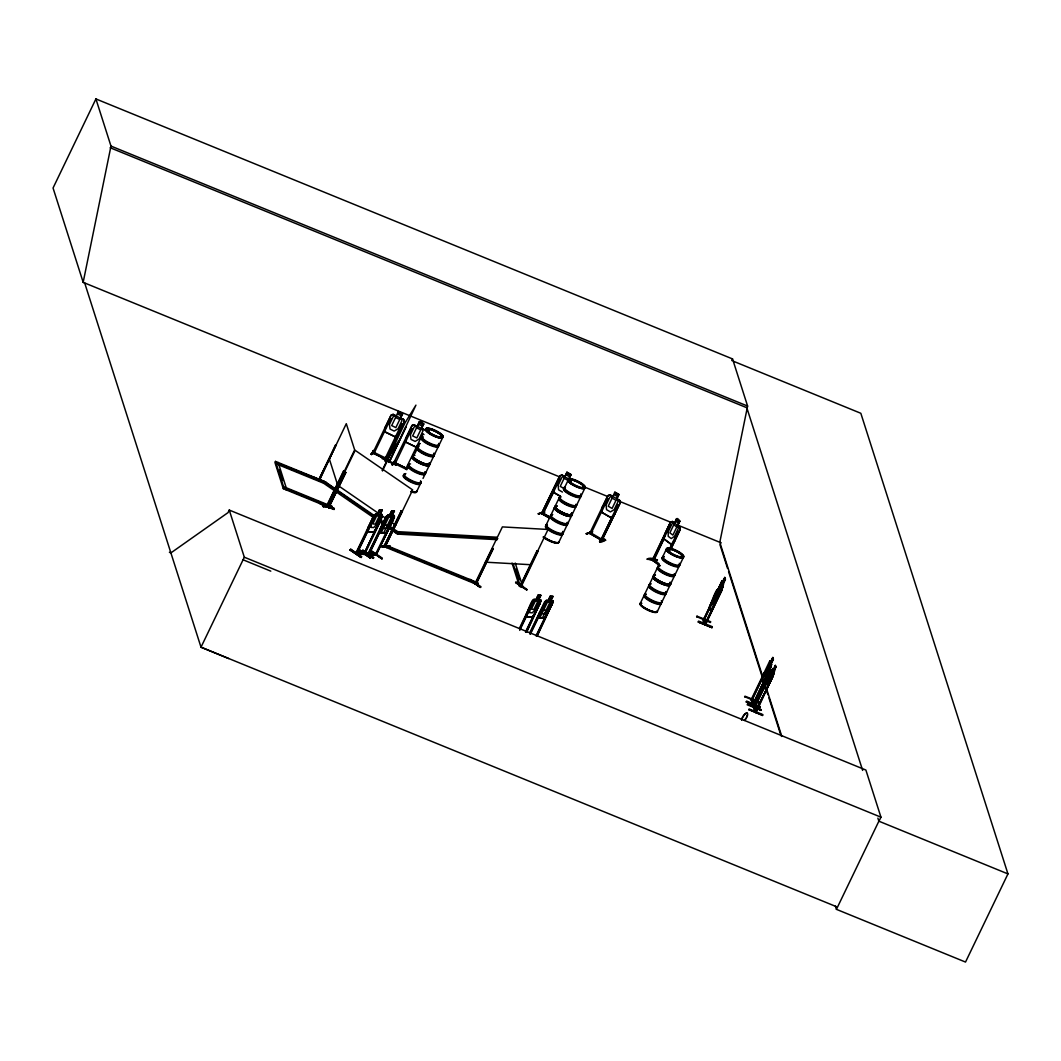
<?xml version="1.0" encoding="UTF-8"?>
<svg xmlns="http://www.w3.org/2000/svg" width="1061" height="1061" viewBox="0 0 1061 1061"><rect width="100%" height="100%" fill="white"/><g stroke="black" fill="none" stroke-linecap="round" stroke-linejoin="round"><path stroke-width="1.5" d="M389.254 462.145L406.098 426.774M387.915 458.1L387.53 457.119L387.915 458.1L385.992 461.442M327.464 505.036L327.995 504.917M327.173 504.93L327.929 504.89M428.816 431.124L426.973 430.66M428.299 430.62L427.132 430.063L427.411 431.005M429.055 431.535L427.543 431.217M441.535 436.323L440.487 436.098L441.84 436.628M441.893 436.084L441.243 435.899M440.885 436.098L441.575 436.283M441.986 436.774L440.792 436.018M570.341 481.734L569.412 481.283M571.229 481.827L569.624 481.415M583.55 487.132C584.425 486.415 582.94 486.177 583.271 487.012M583.126 487.052L583.882 486.959M668.642 550.407L669.438 551.083L668.35 549.969M669.398 550.778L668.616 550.964M668.735 551.163L669.743 551.123M681.6 556.176L682.594 555.991L681.918 555.579M681.719 556.097L682.17 556.097M682.687 556.654L681.825 556.468M605.619 540.142C593.059 546.853 604.412 535.354 604.889 539.824L605.592 540.221L599.584 541.375L599.942 540.646M703.271 619.664C706.838 617.409 700.764 620.884 704.279 622.714M704.663 619.067L703.801 618.338L704.597 619.027M704.69 624.372L723.111 586.614L704.862 624.531C703.204 621.534 707.78 623.709 705.127 623.059L703.907 619.239L705.605 623.258M751.36 700.074L752.063 700.326L751.201 699.597L769.411 661.719L770.326 660.685L770.671 661.785M752.395 698.496L752.063 700.287L762.541 678.244M752.66 704L753.456 704.69L770.299 669.385L769.676 668.748L752.872 704.504L771.122 666.587L771.188 663.39M753.827 707.886C753.801 704.491 756.228 707.912 753.986 707.992L770.817 672.289M753.456 704.65L753.416 703.125M754.331 706.255L754.994 706.454M755.976 712.607L755.114 711.865L772.687 676.852L755.976 712.607L753.721 707.501M371.363 523.869L371.098 527.41L373.724 527.556L376.801 524.174L380.7 516.07L379.984 514.545L382.079 510.208M529.956 609.133L529.691 612.674L532.317 612.82L535.394 609.425L539.293 601.335L538.577 599.81L540.831 595.327L538.696 599.889M334.082 509.134L320.316 503.723L320.674 502.994L334.348 508.59L320.449 503.882M320.674 503.033L334.321 508.643L334.096 509.519L320.409 504.002M698.377 622.025L712.037 627.661L698.35 622.104M760.047 707.249L746.374 702.05L760.034 707.66L760.299 706.653L746.626 701.069L746.374 702.05M762.58 715.154L748.894 709.57M381.284 546.322L389.984 546.176L381.284 546.322L390.223 547.277M657.78 566.136L657.926 567.038M398.366 411.695L402.57 413.697L400.461 418.074L403.591 419.374L404.427 421.668L398.803 433.365L395.196 436.933L384.692 431.814L385.382 426.827M406.376 437.119L405.647 442.145L416.177 447.225L419.785 443.657M601.494 512.264L602.277 507.211L601.494 512.264L611.282 517.874L614.783 514.373M554.492 487.423L553.656 492.344L560.526 496.256M763.164 678.072L719.796 542.29L747.607 406.071L732.541 358.923L95.914 98.938L110.981 146.086L83.169 282.306L84.668 282.929L201.006 647.197L228.725 658.563M359.427 549.797L370.289 557.967L359.029 550.513L359.387 549.784L370.196 557.264L369.812 557.94M371.138 551.296L382.292 558.829L370.979 551.388L371.323 550.646L382.199 558.099L381.814 558.815L370.979 551.388M526.972 589.956L515.646 582.582L515.991 581.839L526.866 589.332M674.557 541.083L671.374 544.572L663.775 538.908L664.862 533.855L670.459 522.224L672.342 521.455C676.891 527.688 674.305 512.795 679.862 521.163L677.78 525.5L679.876 527.065L680.273 529.439L670.738 549.678M665.075 533.922L664.04 538.842L671.48 544.373L674.571 540.991M377.451 514.333L375.514 514.147L373.79 515.619L368.18 527.277L367.186 531.72L368.286 527.251M526.893 612.621C522.251 627.993 530.858 598.351 534.121 599.412L536.057 599.598L538.02 595.168L540.831 595.327M719.438 592.9L718.841 595.009L719.066 591.839M379.268 532.622L380.395 528.259L379.387 532.702L385.899 533.007L388.83 528.736L385.899 533.007M547.423 613.987L544.492 618.271L537.98 617.966L538.988 613.523M537.98 617.966L539.094 613.497M723.058 586.627L723.337 583.47L725.419 579.134L724.756 577.463L718.416 589.385M770.923 666.533L771.679 664.491M773.442 674.451L774.053 672.342L773.602 674.504M318.486 480.195L335.979 445.103L319.613 479.943M319.613 479.028L319.321 479.386M327.425 506.521L354.653 449.864L346.297 423.684L319.096 480.447M765.777 670.711L764.358 674.995L764.835 676.494L773.429 659.106L771.254 663.536M768.297 678.629L766.891 682.899L767.368 684.398L775.803 666.958L774.198 672.395M703.973 620.314L711.706 604.147M753.376 704.65L751.957 699.942M754.504 708.191L765.777 684.677M720.074 588.444L720.565 587.449L720.048 588.444M710.87 610.354C716.573 598.603 710.114 618.125 709.544 606.521C711.255 603.948 716.626 585.738 718.35 590.155M717.05 590.075L709.544 606.521M713.894 598.192L722.316 580.712L722.674 581.799M714.04 598.245L715.525 594.637M395.806 465.063L382.093 458.564L382.451 457.835M396.071 464.519L395.726 465.209M95.914 98.938L53.05 188.009L83.196 282.372L560.248 477.132M879.529 820.14L880.948 817.182L865.882 770.034L229.256 510.062L228.022 512.622L170.901 552.9L169.402 552.29M374.241 516.614L323.751 481.124L275.489 461.416L274.958 462.516L283.314 488.697L331.589 508.405L332.12 507.304L331.814 506.349L286.205 487.728M277.611 463.604L278.141 462.49L286.51 488.683L285.979 489.784L284.998 486.694M229.256 510.062L244.322 557.211L201.006 647.197L836.108 906.545M283.314 488.697L283.844 487.596L275.489 461.416M335.501 444.917L318.565 480.567L319.825 479.532M323.751 481.124L323.525 483.179L373.711 517.715M374.56 515.779L325.727 482.171L325.196 483.272L333.326 488.869M325.899 482.291L312.226 476.734L325.661 482.782M327.12 506.468L322.783 506.283L323.38 506.72C323.592 504.068 333.353 505.765 331.868 507.158L331.271 506.747M326.616 505.898L343.711 470.646L344.348 471.283L343.711 470.646M343.87 471.097L326.894 506.349M327.305 506.177L344.188 470.832M328.393 505.659L327.61 507.078L344.852 471.76M327.663 507.078L355.17 450.341L412.676 489.917L385.209 546.667L385.103 544.678M328.273 505.792C330.011 505.58 329.586 508.856 328.048 507.105L328.088 505.659M328.976 507.768L329.122 506.362M328.791 507.622L345.833 472.437L328.685 507.755M371.602 454.32L373.87 450.461L371.615 454.559L370.965 454.121M370.859 454.188L373.87 450.461M371.615 454.559L371.841 453.829M389.719 417.636L390.886 418.352L373.923 453.604C376.801 452.039 371.483 450.448 372.809 453.113L391.005 415.156L393.167 414.294L396.297 416.005M372.822 453.1L373.419 451.615M374.056 453.684L374.48 452.105L373.167 451.654M400.7 417.968L402.782 413.631L398.313 411.443L396.284 416.031L393.352 416.389L389.453 424.493L390.024 429.055L394.188 431.084L398.1 428.71L402 420.607L400.461 418.074M403.074 424.135L401.774 423.657L384.931 459.015C385.833 454.4 387.132 462.079 386.602 458.007L385.355 457.45M386.005 461.562L385.249 461.203L387.597 457.225M404.254 421.668L385.992 459.506M382.185 470.421L405.13 422.702L415.939 405.13L389.042 462.344M382.49 470.951L395.461 444.055M388.936 462.384L405.925 427.079M349.997 549.983L350.82 549.306L361.602 556.72L361.244 557.463L349.997 549.983L361.244 557.463M350.793 549.306L350.448 549.916L360.82 557.357M391.814 464.519L394.864 460.806L392.57 464.89L391.814 464.519L392.57 464.652M392.57 464.89L392.809 464.174M411.973 425.488L414.135 424.639L411.973 425.488L393.512 463.272L394.188 461.867L395.647 462.729M406.509 437.212L412.092 425.62M394.122 461.986L395.342 462.609L395.024 464.015L411.92 428.564M356.947 552.304L357.026 553.961L355.634 553.563L373.79 515.619M424.559 429.705L421.641 428.339L423.75 423.962C416.456 415.885 420.262 430.554 414.122 424.665M419.36 421.999L417.252 426.376L414.307 426.734L410.421 434.824L410.978 439.387L415.156 441.416L419.068 439.042L422.968 430.938L421.416 428.405L423.525 424.029M373.101 518.617L356.125 553.922L373.87 518.657L372.729 518.365L373.499 518.405M355.634 553.563C358.233 553.391 355.501 551.614 357.491 552.675M356.92 553.948L375.262 515.765L377.358 514.399L379.427 509.917L382.239 510.076L380.103 514.625M377.477 514.479L379.546 509.996M362.835 550.221L362 550.924L373.313 558.378L373.671 557.648L362.809 550.221L373.644 557.648M356.271 553.922L364.546 554.426L381.483 519.094L380.342 518.789L363.843 554.372L382.331 516.203L382.066 514.519L380.262 514.492M364.533 554.372L365.223 553.073L363.87 552.701L365.103 553.099M422.808 433.869L405.634 469.174L406.31 467.782L407.689 468.445M414.851 453.577L419.732 443.405M375.926 555.261L393.459 519.956L392.318 519.665L375.236 554.863L375.819 555.248L394.427 517.105L394.294 515.513L387.689 515.261L386.005 516.601L367.703 554.532C370.037 552.41 367.557 553.603 375.7 554.001M380.62 528.325L386.177 516.747L387.795 515.354M368.936 554.837L385.912 519.572L385.143 519.532L368.087 554.797L369.056 554.876L369.268 553.298M385.912 519.572L368.233 554.823L376.509 555.248M381.178 532.702L391.721 510.951L389.506 515.208L387.835 515.208M383.764 532.834L394.374 511.004C389.188 518.444 394.626 512.914 394.307 517.145L375.873 555.221M375.262 554.916L375.939 553.563L377.106 553.935M375.634 555.182L377.132 553.961L376.337 553.935M384.626 544.558L384.016 545.845L385.103 546.587L402.371 511.349L401.39 510.673L384.188 545.991M384.811 544.704C386.695 544.094 386.071 548.139 384.414 545.938L401.39 510.673M386.164 546.627L386.695 545.526L477.914 582.781L478.219 583.736L477.689 584.836L386.469 547.582L386.164 546.627L398.326 551.587M386.469 547.582L386.695 545.526M395.421 532.662L395.952 531.561L497.344 537.237M389.612 546.892L389.984 546.176M416.535 491.893L420.275 484.081M423.021 478.405L424.957 474.347M425.766 472.729L429.519 464.917M429.877 464.161L433.617 456.349M434.4 454.718L438.299 446.615M439.108 444.997L442.861 437.185A9.483 2.401 25.7 0 0 431.204 429.161A9.483 2.401 25.7 0 0 429.015 432.729A9.483 2.401 25.7 0 0 442.875 437.185M388.631 527.993L397.517 534.107L398.047 532.993L497.808 538.59M469.811 579.823L469.771 580.009M474.983 583.537L475.858 583.643L474.983 583.537L502.383 526.906L548.06 529.466L521.402 584.876L519.93 586.11L521.893 585.168L521.203 584.783M476.27 583.961L493.206 548.63L492.437 548.59L475.381 583.855L476.973 582.648L476.283 582.264M475.951 583.643L493.206 548.63M480.62 587.436L472.41 581.773L480.142 587.409L480.965 586.706L470.036 579.333M538.152 513.803L544.691 512.012L538.259 513.749M538.855 514.214L539.174 513.458M550.115 518.312L541.574 513.59L559.876 475.739L562.012 474.943L564.837 476.575L566.919 472.238L571.07 474.625L568.975 478.962M541.495 513.511L559.876 475.739M541.826 513.524L542.304 512.171M543.524 513.033C543.723 516.641 541.309 510.062 543.577 512.901M542.609 514.174L559.929 478.922L558.789 478.272M542.768 514.24L554.28 490.686M566.985 472.463L564.837 476.813L562.065 477.065L558.179 485.156L558.577 489.824L562.449 492.065M546.269 524.704L550.168 516.601M550.964 514.983L554.704 507.171M555.075 506.415L558.829 498.604M570.858 474.691L568.709 479.041L561.932 475.142L559.996 475.885M515.222 563.046L522.662 586.309L522.131 587.409L519.466 586.322L519.996 585.221L513.06 563.51M536.985 550.858L520.009 586.123L521.283 586.454L538.126 551.15L536.985 550.858L538.126 551.15M537.357 551.11L520.301 586.375L520.672 584.797M558.723 542.463L562.463 534.638M563.245 533.02L567.144 524.916M567.94 523.298L571.707 515.487M572.065 514.731L575.805 506.919M576.587 505.288L580.486 497.185M581.295 495.567L585.049 487.755A9.483 2.401 25.7 0 0 573.391 479.731A9.483 2.401 25.7 0 0 571.203 483.285A9.483 2.401 25.7 0 0 585.062 487.755M519.306 628.603L532.503 600.964L534.121 599.412M519.678 628.855L531.694 603.881L532.463 603.921L531.694 603.881M520.076 628.642L532.091 603.669M519.744 630.367L533.855 601.03L535.951 599.664M536.07 599.744L538.166 595.407M525.5 631.971L538.935 604.054L539.704 604.094L526.654 632.263M525.871 632.223L540.805 601.375L540.659 599.783L538.855 599.757M526.269 632.011L540.805 601.375M529.93 632.462L544.598 601.866L546.309 600.38L552.887 600.765L553.02 602.356L536.839 635.818M539.213 613.576L546.309 600.38M530.301 632.714L543.736 604.797L544.505 604.836L530.367 634.226M529.983 633.961L544.505 604.836M552.768 600.911L550.831 600.818L553.086 596.335L550.195 596.123L548.219 600.553L546.402 600.606M539.77 617.966L550.314 596.216M542.357 618.086L552.808 596.401L550.327 596.362M536.07 635.778L550.911 604.929L551.68 604.969L537.211 636.083M536.442 636.043L551.296 605.181L552.065 605.221M586.163 533.71L592.529 531.813L586.163 533.71L586.879 533.869M586.879 534.107L587.104 533.391M590.049 532.065L591.176 532.741C591.441 536.707 591.11 529.015 589.651 533.524L607.82 495.593L609.956 494.784L612.741 496.429M602.369 507.291L607.993 495.712L609.942 494.97M592.184 532.556L591.481 532.145L592.502 531.8M616.759 498.869L619.054 494.466L614.823 492.092L612.807 496.654L610.022 496.906L606.123 505.009L606.547 509.678L610.433 511.906L614.186 509.625L618.086 501.521L616.693 498.882L618.788 494.545L614.889 492.317M612.356 516.336L600.937 539.983L618.019 504.585M601.216 539.916C601.852 536.76 603.842 540.487 602.171 540.473M616.905 498.816L619.664 500.341L620.393 502.715L601.826 540.5L602.953 539.293M601.852 540.487L620.234 502.702M731.745 360.581L732.541 358.923M647.528 559.426C647.794 556.587 658.47 559.426 657.13 560.646L646.971 559.014L657.462 559.89M670.459 522.224L652.263 560.155L653.218 558.842M669.571 524.863L670.459 525.527L669.571 524.863L652.595 560.128L659.982 565.619M653.881 559.545L652.953 560.659L654.239 559.571L653.152 560.752L670.128 525.487M664.093 538.749L653.616 560.858M676.626 518.763L674.478 523.312L672.157 523.55L668.258 531.641L668.218 536.322L671.228 538.564L674.517 536.296L678.417 528.206L677.502 525.553L679.862 521.163M640.234 603.457L644 595.645M644.783 594.014L648.682 585.911M649.478 584.293L653.218 576.481M653.589 575.725L657.343 567.914M662.833 556.561L666.573 548.749M669.518 548.975L678.006 531.349L679.226 532.052L678.006 531.349M670.552 547.556L672.674 543.139M670.406 549.638L680.167 529.426L679.876 527.065M657.236 611.773L660.976 603.948M661.759 602.316L665.658 594.226M666.454 592.608L670.22 584.797M670.579 584.041L674.319 576.216M675.101 574.598L679 566.494M679.809 564.876L683.563 557.065A9.483 2.401 25.7 0 0 671.905 549.028A9.483 2.401 25.7 0 0 669.716 552.595A9.483 2.401 25.7 0 0 683.576 557.065M696.613 616.613L710.366 622.515L710.724 621.773L697.024 616.176M696.692 616.918L697.037 616.189M703.297 620.009L721.56 581.799M703.47 620.168L712.647 601.017M720.419 584.85L713.576 599.133L712.196 603.43L712.713 604.942L718.562 594.2L722.395 584.956L721.918 583.444L717.475 591.043M704.756 622.9L703.788 619.863L711.56 603.696M718.31 590.354C721.48 581.189 722.077 588.616 718.827 591.866M722.766 582.065L724.902 577.529M718.761 593.855L725.419 579.134M705.936 623.391L705.34 624.332M722.289 589.412L705.34 624.717L722.289 589.412L721.679 588.775M744.61 696.626L758.376 702.488L758.734 701.745L745.008 696.188L744.703 696.891M747.554 704.066L760.909 710.393L761.254 709.663L747.541 704.093L747.223 704.809L760.949 710.233M751.307 699.981L752.09 698.854M751.48 700.141L772.766 657.435L773.336 659.199L772.912 657.502M770.777 662.037L772.859 657.701M771.122 666.587L763.111 681.944L765.498 678.165M770.153 668.947L753.177 704.146M766.374 681.295L772.846 668.589L773.204 669.69M754 708.045L775.286 665.353L775.87 667.117M767.183 681.746L768.602 678.801M758.376 702.488L758.721 701.745M772.687 676.852L755.392 712.408L773.641 674.504L768.031 686.149M733.27 361.191L860.829 413.286L1007.95 873.906L965.523 962.062L836.439 909.343L878.866 821.187L877.885 818.124M374.573 452.649L385.17 457.808M403.565 419.413L404.427 421.668M384.666 458.843L385.554 457.715M385.249 461.203L387.57 457.132M410.62 428.087L411.854 428.684M392.437 464.705L394.506 461.31M423.75 423.962L419.254 421.814M405.634 469.174L406.947 469.625L372.69 453.007M389.666 461.058L389.148 460.461L388.671 461.774M715.101 601.972L717.501 598.192M767.885 686.016L765.631 689.849L768.031 686.069M388.154 457.967L398.963 440.381M373.79 532.091L376.615 527.741L373.79 532.091L367.066 531.641M361.576 556.72L350.727 549.359M721.4 581.852L722.461 580.765M769.557 661.892L770.472 660.738M771.931 669.743L773.005 668.655M717.037 590.181L718.125 589.107M369.652 553.617L368.697 553.51M614.664 514.267L611.202 517.688L601.6 512.198M398.684 433.233L395.156 436.734L384.864 431.721L385.567 426.84L391.124 415.275L393.167 414.48M419.652 443.564L416.124 447.066L405.832 442.052M647.489 559.24L657.157 560.407M332.199 506.402L331.364 506.681M538.855 513.975L544.691 512.012M543.736 512.291L544.333 512.755M592.131 532.37L586.746 533.922M373.976 515.765L375.607 514.373M389.533 515.354L387.451 516.734L383.551 524.837L383.273 528.365L385.859 528.497L388.91 525.089L392.809 516.986L392.119 515.474M548.126 600.619L546.044 601.998L542.144 610.088L541.866 613.629L544.452 613.749L547.503 610.354L551.402 602.25L550.712 600.738M426.429 430.249L427.464 430.037M441.814 436.111L441.058 435.739M569.386 480.593L570.036 480.739M569.439 480.858L570.646 481.057M583.895 487.185L583.099 486.601M373.247 558.285L362.464 550.831L373.313 558.378M670.645 522.37L672.316 521.641M751.201 699.597L752.859 704.451L753.482 703.218M754.066 703.416L751.917 699.226L753.615 703.231M609.889 494.811L619.611 500.368L620.393 502.715M606.72 498.113L607.873 498.776L590.712 534.094M618.987 505.288L617.834 504.638M591.468 533.192L601.176 538.908M601.667 538.55L602.476 539.2M599.81 541.389L605.115 539.837M566.919 472.238L571.07 474.625M554.28 487.37L553.484 492.437L560.5 496.429M363.406 554.014L364.613 552.768M428.803 430.952L428.047 430.753M428.949 431.403L426.668 430.66M569.028 480.646L569.89 480.978M570.858 481.813L570.553 481.8M667.541 549.956L667.926 550.765M681.242 555.884L681.494 555.898M394.493 511.084L391.602 510.871L394.321 511.216M388.83 516.8L391.416 516.919M384.944 524.903L387.53 525.023M379.4 532.476L385.78 532.781M547.436 602.064L550.022 602.184M543.537 610.155L546.123 610.287M537.861 617.873L544.492 618.125L553.02 602.356M330.475 506.853L322.862 506.256M323.38 506.72L330.501 507.078M385.528 519.32L385.143 519.532M393.459 519.956L392.318 519.665M492.834 548.378L492.437 548.59M381.111 546.455L389.811 546.906M381.708 546.747L387.398 547.131M376.085 554.266L369.095 553.67M370.302 554.664L376.111 554.969M475.686 582.237L476.575 582.356M476.243 583.895L475.62 583.895M521.19 586.481L520.54 586.415M544.134 604.584L543.736 604.797M325.727 482.171L278.446 463.445L277.916 464.559L323.525 483.179L324.056 482.079L311.881 477.092M379.453 510.062L382.358 510.155M375.488 514.293L382.185 514.598M381.483 519.094L380.342 518.789M367.212 531.508L373.79 531.946M397.517 534.107L497.277 539.691M357.955 553.749L364.082 554.067M485.407 562.171L531.097 564.731M540.951 595.407L538.02 595.168M534.081 599.558L540.659 599.783M540.089 604.346L538.935 604.054M525.805 616.759L532.383 617.21L535.328 613.086L532.383 617.356L525.659 616.905M672.342 521.455L679.756 527.171M368.578 554.545L369.029 554.837M681.759 555.924L682.541 556.415M363.817 554.333L382.331 516.203M590.234 532.012L589.677 533.312L600.911 539.77M426.946 430.209L428.06 430.793M428.034 431.283L428.458 430.487M569.134 480.779L570.115 481.137M583.762 487.079L582.94 486.707M427.61 430.037L428.326 430.368M668.311 549.916L669.027 550.235M315.873 479.041L319.003 480.368M320.316 480.845L324.268 482.463M110.981 146.086L747.607 406.071M110.185 147.744L746.811 407.729L862.646 770.419M584.797 487.158L607.807 496.561M618.536 500.938L670.698 522.237M676.838 524.744L721.294 542.9M283.698 466.084L288.26 467.941M291.298 469.187L298.897 472.291M301.934 473.538L306.496 475.394M309.533 476.641L321.695 481.601M771.944 669.624L753.787 707.581C755.207 715.777 757.077 709.385 755.657 710.95L754.451 707.13L756.135 711.135M283.844 487.596L332.12 507.304M287.186 489.439L325.196 504.97M519.996 585.221L522.662 586.309M387 546.481L478.219 583.736M402.888 553.457L408.976 555.937M413.525 557.807L419.612 560.288M422.649 561.521L427.212 563.391M433.299 565.871L437.861 567.741M440.899 568.975L448.498 572.078M451.535 573.325L474.347 582.635M746.268 701.812L760.047 707.634M244.322 557.211L880.948 817.182M878.866 821.187L1007.95 873.906M243.088 559.784L270.794 571.15M406.615 467.901L407.464 468.511M570.022 480.699L571.004 481.309M667.117 550.235L668.589 551.243M393.154 414.506L403.445 419.519M414.108 424.851L424.427 429.824M422.742 433.989L423.976 434.586M372.782 450.845L373.538 451.217M372.756 452.888L386.111 459.4M427.623 430.554L428.976 431.296M602.011 540.553L589.677 533.511M599.584 541.375L600.287 541.786M550.553 517.397L543.338 513.391L550.367 517.45M541.627 513.577L549.916 518.365M552.887 600.765L552.9 602.409M515.646 582.582L526.641 589.916M344.56 471.747L345.833 472.437M401.098 510.659L402.066 511.336M470.673 580.884L480.222 587.317M327.584 507.012L328.857 507.688M338.194 485.593L378.326 513.219M380.992 515.049L386.35 518.736M391.695 522.423L395.713 525.182M379.984 519.519L384.042 522.317M389.48 526.044L397.61 531.654M379.666 520.354L383.737 523.153M389.162 526.893L398.047 532.993M338.751 492.609L341.47 494.479M349.613 500.076L353.671 502.874M360.461 507.543L364.533 510.341M369.957 514.081L374.029 516.879M379.135 521.455L383.207 524.253M359.175 550.341L370.289 557.967M676.56 518.962L679.69 521.23M652.754 558.736L653.616 559.386M653.695 559.903L659.146 563.749M652.263 560.089L659.65 565.579M720.446 585.818L721.069 587.595M720.631 588.046L720.286 587.065L719.928 589.492M717.965 589.041L719.358 593.019M709.623 606.415L711.016 610.407M775.445 665.406L775.949 667.024M772.448 658.629L772.063 661.043L771.758 660.075M770.326 660.685L771.599 664.61M772.846 668.589L774.119 672.528M764.172 681.228L765.684 685.963M766.692 689.12L781.824 736.48M720.008 544.797L727.567 568.471M728.575 571.627L761.838 675.777M766.387 689.982L767.899 694.716M768.907 697.873L781.002 735.75M835.431 906.187L836.439 909.343M762.13 678.125L763.31 681.825M765.843 689.73L764.663 686.029L765.777 689.915M761.984 678.059L763.257 682.011M724.756 577.463L725.326 579.226M724.438 578.656L724.053 581.07L723.748 580.102M722.316 580.712L723.589 584.638M516.19 568.802L519.651 579.651M512.039 563.059L519.466 586.322M329.321 458.936L337.677 485.116M331.284 507.45L331.589 508.405M279.587 469.758L283.022 480.54M540.553 599.916L540.686 601.428M381.947 514.651L382.093 516.163M433.684 455.686A9.469 2.401 25.7 0 1 423.883 454.254A9.469 2.401 25.7 0 1 417.265 447.649M429.984 463.286A9.43 2.387 25.7 0 1 419.122 461.296A9.43 2.387 25.7 0 1 414.785 455.196A9.403 2.387 25.7 0 0 419.135 461.283A9.403 2.387 25.7 0 0 429.97 463.259M433.511 454.241A9.589 2.44 25.7 0 1 424.135 453.71A9.589 2.44 25.7 0 1 418.591 446.933M433.763 453.737A9.589 2.44 25.7 0 1 424.373 453.219A9.589 2.44 25.7 0 1 418.83 446.442M438.75 445.434A9.589 2.44 25.7 0 1 427.702 443.418A9.589 2.44 25.7 0 1 423.273 437.212M413.352 455.766A9.469 2.401 25.7 0 0 421.084 462.901A9.469 2.401 25.7 0 0 429.228 462.888A9.469 2.401 25.7 0 1 421.071 462.941A9.469 2.401 25.7 0 1 413.326 455.819M438.604 443.405A9.469 2.401 25.7 0 1 430.461 443.418A9.469 2.401 25.7 0 1 422.729 436.283M433.922 453.14A9.469 2.401 25.7 0 1 425.779 453.14A9.469 2.401 25.7 0 1 418.047 446.018M437.822 445.036A9.469 2.401 25.7 0 1 429.678 445.05A9.469 2.401 25.7 0 1 421.946 437.914M438.989 444.93A9.589 2.44 25.7 0 1 429.055 443.485A9.589 2.44 25.7 0 1 422.344 436.787M429.93 463.498A9.483 2.401 25.7 0 1 419.015 461.508A9.483 2.401 25.7 0 1 414.639 455.368M420.328 483.418A9.469 2.401 25.7 0 1 410.527 481.986A9.469 2.401 25.7 0 1 403.909 475.381M420.726 482.901A9.589 2.44 25.7 0 1 411.92 481.973A9.589 2.44 25.7 0 1 403.459 475.142M404.082 474.744A9.589 2.44 25.7 0 1 405.249 474.665M420.567 480.872A9.469 2.401 25.7 0 1 411.323 480.354A9.469 2.401 25.7 0 1 405.859 473.67M425.793 472.052A9.469 2.401 25.7 0 1 417.119 471.15A9.469 2.401 25.7 0 1 408.764 464.413M409.387 464.015A9.469 2.401 25.7 0 1 410.541 463.936M420.408 481.469A9.589 2.44 25.7 0 1 412.159 481.482A9.589 2.44 25.7 0 1 404.321 474.254M425.01 473.683A9.469 2.401 25.7 0 1 415.209 472.251A9.469 2.401 25.7 0 1 408.604 465.646M424.851 472.238A9.589 2.44 25.7 0 1 416.602 472.251A9.589 2.44 25.7 0 1 408.764 465.023M425.09 471.747A9.589 2.44 25.7 0 1 416.84 471.747A9.589 2.44 25.7 0 1 409.002 464.519M429.029 463.339A9.483 2.401 25.7 0 1 420.872 463.339A9.483 2.401 25.7 0 1 413.127 456.203M416.416 491.535A9.469 2.401 25.7 0 1 411.045 491.906M416.588 491.23A9.483 2.401 25.7 0 1 411.191 491.601M571.362 513.497A9.443 2.401 25.7 0 1 562.131 512.98A9.443 2.401 25.7 0 1 556.68 506.309M575.844 506.243A9.443 2.401 25.7 0 1 566.07 504.811A9.443 2.401 25.7 0 1 559.465 498.219M575.937 504.307A9.589 2.44 25.7 0 1 566.561 503.776A9.589 2.44 25.7 0 1 561.017 496.999M579.982 495.606A9.443 2.401 25.7 0 1 570.752 495.089A9.443 2.401 25.7 0 1 565.301 488.418M580.937 496.004A9.589 2.44 25.7 0 1 569.89 493.988A9.589 2.44 25.7 0 1 565.46 487.768M580.765 493.975A9.443 2.401 25.7 0 1 572.648 493.975A9.443 2.401 25.7 0 1 564.929 486.866M575.699 504.811A9.589 2.44 25.7 0 1 567.449 504.811A9.589 2.44 25.7 0 1 559.611 497.582M576.627 504.612A9.443 2.401 25.7 0 1 566.853 503.179A9.443 2.401 25.7 0 1 560.248 496.588M580.619 494.572A9.589 2.44 25.7 0 1 572.37 494.585A9.589 2.44 25.7 0 1 564.532 487.357M571.574 513.153A9.483 2.401 25.7 0 1 562.303 512.635A9.483 2.401 25.7 0 1 556.826 505.938M561.959 533.06A9.443 2.401 25.7 0 1 553.842 533.073A9.443 2.401 25.7 0 1 546.11 525.951M562.9 533.458A9.589 2.44 25.7 0 1 551.853 531.442A9.589 2.44 25.7 0 1 547.436 525.235M567.277 522.304A9.589 2.44 25.7 0 1 557.887 521.787A9.589 2.44 25.7 0 1 552.357 515.009M567.967 522.609A9.443 2.401 25.7 0 1 557.091 520.619A9.443 2.401 25.7 0 1 552.741 514.519M571.348 513.59A9.469 2.401 25.7 0 1 562.091 513.073A9.469 2.401 25.7 0 1 556.627 506.389M562.595 532.038A9.589 2.44 25.7 0 1 554.346 532.038A9.589 2.44 25.7 0 1 546.508 524.81M562.741 531.428A9.443 2.401 25.7 0 1 554.624 531.442A9.443 2.401 25.7 0 1 546.906 524.32M567.184 524.24A9.443 2.401 25.7 0 1 557.396 522.821A9.443 2.401 25.7 0 1 550.805 516.23M567.038 522.808A9.589 2.44 25.7 0 1 558.789 522.821A9.589 2.44 25.7 0 1 550.951 515.593M571.455 515.275A9.403 2.387 25.7 0 1 561.72 513.842A9.403 2.387 25.7 0 1 555.142 507.277A9.43 2.387 25.7 0 0 561.72 513.842A9.43 2.387 25.7 0 0 571.481 515.261A9.443 2.401 25.7 0 1 561.707 513.856A9.443 2.401 25.7 0 1 555.115 507.264M571.216 513.895A9.483 2.401 25.7 0 1 563.059 513.909A9.483 2.401 25.7 0 1 555.314 506.76M558.524 542.821A9.443 2.401 25.7 0 1 552.131 542.144A9.443 2.401 25.7 0 1 543.166 537.184M558.776 541.8A9.483 2.401 25.7 0 1 554.399 542.476A9.483 2.401 25.7 0 1 544.863 538.007M674.358 575.553A9.443 2.401 25.7 0 1 664.584 574.12A9.443 2.401 25.7 0 1 657.979 567.529M675.141 573.921A9.443 2.401 25.7 0 1 666.48 573.02A9.443 2.401 25.7 0 1 658.152 566.295M658.762 565.898A9.443 2.401 25.7 0 1 659.915 565.818M679.451 565.314A9.589 2.44 25.7 0 1 668.403 563.298A9.589 2.44 25.7 0 1 663.974 557.078M679.69 564.81A9.589 2.44 25.7 0 1 668.642 562.794A9.589 2.44 25.7 0 1 664.213 556.587M679.279 563.285A9.443 2.401 25.7 0 1 671.162 563.285A9.443 2.401 25.7 0 1 663.443 556.176M674.212 574.12A9.589 2.44 25.7 0 1 665.963 574.12A9.589 2.44 25.7 0 1 658.125 566.892M674.451 573.616A9.589 2.44 25.7 0 1 666.202 573.616A9.589 2.44 25.7 0 1 658.364 566.388M678.496 564.916A9.443 2.401 25.7 0 1 670.38 564.916A9.443 2.401 25.7 0 1 662.661 557.807M670.075 582.476A9.483 2.401 25.7 0 1 660.804 581.958A9.483 2.401 25.7 0 1 655.34 575.261M669.889 582.807A9.443 2.401 25.7 0 1 661.759 582.821A9.443 2.401 25.7 0 1 654.04 575.699M657.104 611.415A9.443 2.401 25.7 0 1 646.229 609.425A9.443 2.401 25.7 0 1 641.865 603.311M661.016 603.285A9.443 2.401 25.7 0 1 651.229 601.852A9.443 2.401 25.7 0 1 644.637 595.261M640.977 602.86A9.443 2.401 25.7 0 0 647.581 609.452A9.443 2.401 25.7 0 0 657.356 610.884A9.403 2.387 25.7 0 1 647.581 609.438A9.403 2.387 25.7 0 1 641.003 602.873M661.388 603.457A9.589 2.44 25.7 0 1 649.305 600.155A9.589 2.44 25.7 0 1 645.95 594.545M661.666 602.277A9.589 2.44 25.7 0 1 650.618 600.247A9.589 2.44 25.7 0 1 646.189 594.041M666.48 591.919A9.443 2.401 25.7 0 1 655.605 589.929A9.443 2.401 25.7 0 1 651.255 583.829M661.255 600.738A9.443 2.401 25.7 0 1 653.138 600.751A9.443 2.401 25.7 0 1 645.42 593.63M665.698 593.55A9.443 2.401 25.7 0 1 655.91 592.131A9.443 2.401 25.7 0 1 649.319 585.539M665.552 592.118A9.589 2.44 25.7 0 1 657.303 592.131A9.589 2.44 25.7 0 1 649.465 584.89M665.791 591.614A9.589 2.44 25.7 0 1 657.541 591.627A9.589 2.44 25.7 0 1 649.703 584.399M670.273 584.107A9.483 2.401 25.7 0 1 660.459 582.675A9.483 2.401 25.7 0 1 653.841 576.057M657.289 611.109A9.483 2.401 25.7 0 1 647.475 609.677A9.483 2.401 25.7 0 1 640.844 603.059M741.745 719.981A5.053 1.751 -58.8 0 1 745.167 714.08A5.053 1.751 -58.8 0 1 747.673 714.464A5.053 1.751 -58.8 0 1 744.689 720.419L744.437 720.273A5.053 1.751 -58.8 0 0 745.936 718.217M747.329 714.902A5.053 1.751 -58.8 0 1 746.559 717.064M741.493 719.822A5.053 1.751 -58.8 0 1 744.398 714.451A5.053 1.751 -58.8 0 1 747.329 713.403M712.462 601.242L714.981 598.444C707.7 616.56 723.881 583.669 715.896 596.481C718.695 585.752 718.509 591.932 712.462 601.242M712.302 626.693L698.615 621.096L698.257 621.826L712.064 627.582L712.289 626.68M748.867 709.637L762.58 715.538L762.832 714.57L749.146 708.973L748.854 709.69M763.814 673.35L762.05 678.218L763.814 673.35M766.347 681.255L764.57 686.135L766.347 681.255M395.581 417.477L391.681 425.58L395.859 427.61L399.758 419.519L395.581 417.477M398.764 412.782L398.074 414.228L400.753 415.541L401.456 414.095L398.764 412.782M416.549 427.822L412.649 435.912L416.827 437.954L420.726 429.851L416.549 427.822M419.732 423.114L419.029 424.572L421.721 425.872L422.411 424.427L419.732 423.114M376.668 515.845L372.769 523.948L375.395 524.094L379.294 515.991L376.668 515.845M379.573 510.805L378.87 512.251L380.554 512.357L381.257 510.911L379.573 510.805M391.734 511.76L391.032 513.206L392.703 513.285L393.392 511.84L391.734 511.76M564.147 478.259L560.248 486.362L564.12 488.59L568.006 480.487L564.147 478.259M567.277 473.591L566.574 475.036L569.067 476.482L569.757 475.036L567.277 473.591M535.261 601.11L531.362 609.2L533.988 609.359L537.887 601.255L535.261 601.11M538.166 596.07L537.476 597.515L539.16 597.608L539.85 596.163L538.166 596.07M550.327 597.025L549.638 598.47L551.296 598.55L551.985 597.104L550.327 597.025M612.104 498.1L608.218 506.203L612.104 508.431L616.003 500.328L612.104 498.1M615.247 493.445L614.544 494.89L617.051 496.323L617.741 494.877L615.247 493.445M673.775 524.757L669.876 532.847L672.899 535.102L676.799 526.999L673.775 524.757M676.759 520.089L676.056 521.535L678.006 522.98L678.695 521.535L676.759 520.089M717.753 591.852L713.854 599.956L714.385 601.481L718.284 593.378L717.753 591.852M769.928 663.417L766.029 671.52L766.506 673.019L770.405 664.929L769.928 663.417M772.448 671.334L768.562 679.425L769.039 680.937L772.938 672.833L772.448 671.334M774.981 666.533L774.583 668.947L774.981 666.533M395.528 462.981L406.138 468.14L395.528 462.981M363.724 553.126L357.066 552.754L363.724 553.126M429.201 432.371A9.469 2.401 25.7 0 0 443.034 436.827A9.469 2.401 25.7 0 0 431.389 428.803A9.469 2.401 25.7 0 0 429.201 432.371M428.803 433.22A9.43 2.387 25.7 0 0 442.596 437.662A9.403 2.387 25.7 0 0 431.005 429.665A9.43 2.387 25.7 0 0 428.803 433.22A9.403 2.387 25.7 0 0 442.583 437.636A9.43 2.387 25.7 0 0 430.991 429.678A9.403 2.387 25.7 0 0 428.83 433.206M429.029 432.689A9.483 2.401 25.7 0 0 442.901 437.159A9.483 2.401 25.7 0 0 431.23 429.121A9.483 2.401 25.7 0 0 429.029 432.689M419.519 463.299A9.43 2.387 25.7 0 0 429.281 464.731A9.403 2.387 25.7 0 1 419.533 463.286A9.43 2.387 25.7 0 1 412.941 456.721A9.403 2.387 25.7 0 0 419.533 463.286M411.283 491.376A9.443 2.401 25.7 0 0 416.655 491.004A9.403 2.387 25.7 0 1 411.27 491.362M571.388 482.927A9.443 2.401 25.7 0 0 585.208 487.384A9.443 2.401 25.7 0 0 573.577 479.386A9.443 2.401 25.7 0 0 571.388 482.927M570.99 483.776A9.443 2.401 25.7 0 0 584.797 488.219A9.443 2.401 25.7 0 0 573.179 480.222A9.443 2.401 25.7 0 0 570.99 483.776A9.403 2.387 25.7 0 0 584.77 488.206A9.403 2.387 25.7 0 0 573.192 480.235A9.403 2.387 25.7 0 0 571.017 483.776M562.41 512.41A9.443 2.401 25.7 0 0 571.64 512.927A9.403 2.387 25.7 0 1 562.41 512.397A9.403 2.387 25.7 0 1 556.985 505.765A9.443 2.401 25.7 0 0 562.41 512.41M553.471 541.946A9.443 2.401 25.7 0 0 558.842 541.574A9.403 2.387 25.7 0 1 553.457 541.932A9.403 2.387 25.7 0 1 543.471 536.614A9.443 2.401 25.7 0 0 553.471 541.946M669.902 552.237A9.443 2.401 25.7 0 0 683.722 556.693A9.443 2.401 25.7 0 0 672.09 548.683A9.443 2.401 25.7 0 0 669.902 552.237M669.504 553.086A9.443 2.401 25.7 0 0 683.311 557.529A9.443 2.401 25.7 0 0 671.693 549.532A9.443 2.401 25.7 0 0 669.504 553.086M660.923 581.72A9.443 2.401 25.7 0 0 670.154 582.237A9.403 2.387 25.7 0 1 660.923 581.707A9.443 2.401 25.7 0 1 655.473 575.049A9.403 2.387 25.7 0 0 660.923 581.707M661.785 582.768A9.469 2.401 25.7 0 0 669.929 582.768A9.443 2.401 25.7 0 1 661.785 582.781A9.443 2.401 25.7 0 1 654.067 575.659A9.469 2.401 25.7 0 0 661.785 582.768M669.531 553.086A9.403 2.387 25.7 0 0 683.284 557.516A9.403 2.387 25.7 0 0 671.706 549.545A9.403 2.387 25.7 0 0 669.531 553.086M659.133 582.608A9.443 2.401 25.7 0 0 669.968 585.261A9.403 2.387 25.7 0 1 659.146 582.595A9.443 2.401 25.7 0 1 653.629 576.574A9.403 2.387 25.7 0 0 659.146 582.595"/></g></svg>
